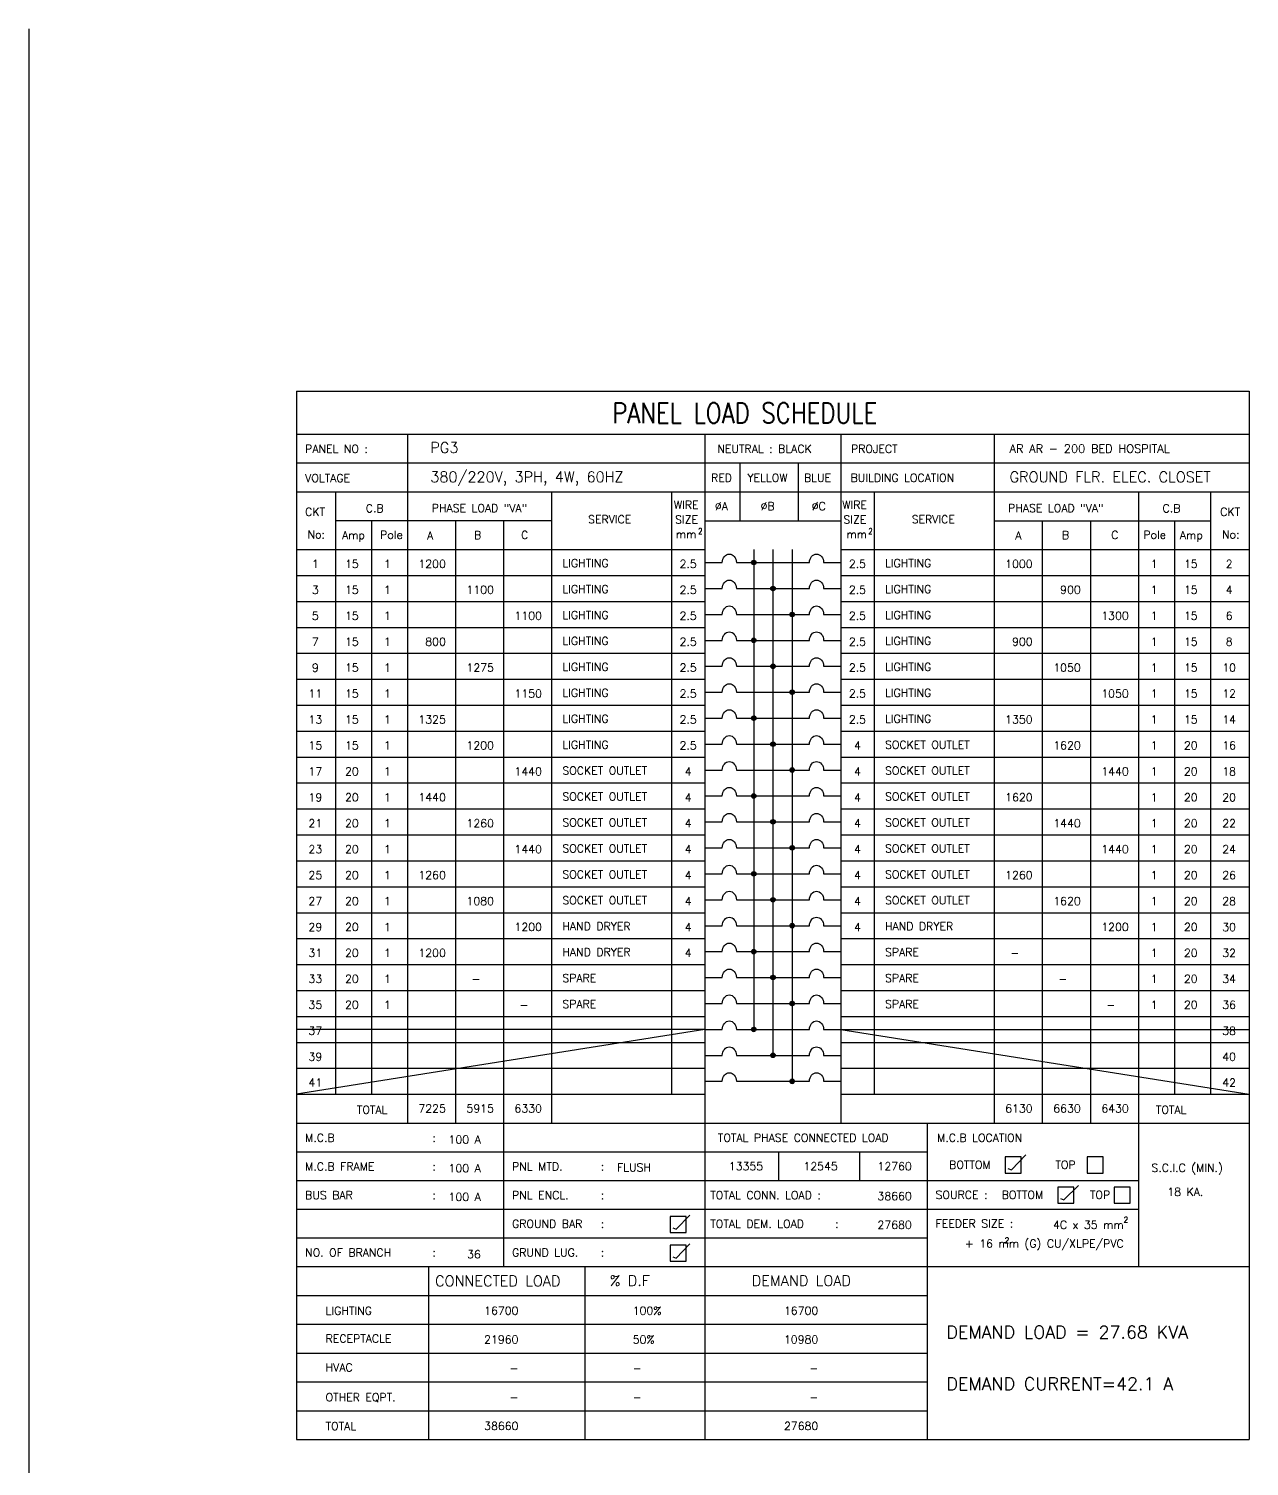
# Model space of a CAD drawing. Extents: x -147786 to -147665, y -2942 to -2850.
# Drawn here: x -147710.63 to -147683.99, y -2881.8 to -2850.43 of the extents above; entities that cross this region are included whole.
import ezdxf
from ezdxf.enums import TextEntityAlignment as Align

# ---------------------------------------------------------------- set-up
doc = ezdxf.new("R2010")
doc.units = 0
doc.header["$MEASUREMENT"] = 0
for name, color, linetype in [('BORDER', 4, 'CONTINUOUS'), ('E-TXT', 2, 'CONTINUOUS'), ('PANEL', 2, 'CONTINUOUS')]:
    doc.layers.add(name, color=color, linetype=linetype)
doc.styles.add('ROMANS', font='ROMANS.shx', dxfattribs={"height": 0.4})
pattern_1 = [(315, (57338.122361, -816.758619), (0.00864749998874, 0.00864749998874), [])]
pattern_2 = [(315, (57338.122361, -825.249325), (0.00864749998874, 0.00864749998874), [])]
pattern_3 = [(315, (57338.122361, -823.551184), (0.00864749998874, 0.00864749998874), [])]
pattern_4 = [(315, (57338.122361, -821.853043), (0.00864749998874, 0.00864749998874), [])]
pattern_5 = [(315, (57338.122361, -820.154901), (0.00864749998874, 0.00864749998874), [])]
pattern_6 = [(315, (57338.122361, -818.45676), (0.00864749998874, 0.00864749998874), [])]

msp = doc.modelspace()

# ---------------------------------------------------------------- hatches: boundary and pattern name
at = {"layer": 'PANEL', "linetype": 'Continuous'}
h = msp.add_hatch(dxfattribs=at)
h.set_pattern_fill('ANSI31', color=256, scale=0.068485, angle=406.041, style=0)
h.set_pattern_definition([(91.040959325, (57338.122361, -816.758619), (-0.00855917542476, -0.00015552164567), [])])
h.paths.add_polyline_path([(-147694.854, -2862.077, 1), (-147694.756, -2862.077, 1)])
h = msp.add_hatch(dxfattribs=at)
h.set_pattern_fill('ANSI31', color=256, scale=0.097835, angle=270, style=0)
h.set_pattern_definition(pattern_1)
h.paths.add_polyline_path([(-147694.435, -2862.643, 1), (-147694.337, -2862.643, 1)])
h = msp.add_hatch(dxfattribs=at)
h.set_pattern_fill('ANSI31', color=256, scale=0.097835, angle=270, style=0)
h.set_pattern_definition(pattern_1)
h.paths.add_polyline_path([(-147693.918, -2863.209, 1), (-147694.016, -2863.209, 1)])
h = msp.add_hatch(dxfattribs=at)
h.set_pattern_fill('ANSI31', color=256, scale=0.097835, angle=270, style=0)
h.set_pattern_definition(pattern_1)
h.paths.add_polyline_path([(-147694.756, -2863.775, 1), (-147694.854, -2863.775, 1)])
h = msp.add_hatch(dxfattribs=at)
h.set_pattern_fill('ANSI31', color=256, scale=0.097835, angle=270, style=0)
h.set_pattern_definition(pattern_1)
h.paths.add_polyline_path([(-147694.337, -2864.341, 1), (-147694.435, -2864.341, 1)])
h = msp.add_hatch(dxfattribs=at)
h.set_pattern_fill('ANSI31', color=256, scale=0.097835, angle=270, style=0)
h.set_pattern_definition(pattern_1)
h.paths.add_polyline_path([(-147693.918, -2864.907, 1), (-147694.016, -2864.907, 1)])
h = msp.add_hatch(dxfattribs=at)
h.set_pattern_fill('ANSI31', color=256, scale=0.097835, angle=270, style=0)
h.set_pattern_definition(pattern_6)
h.paths.add_polyline_path([(-147694.756, -2865.473, 1), (-147694.854, -2865.473, 1)])
h = msp.add_hatch(dxfattribs=at)
h.set_pattern_fill('ANSI31', color=256, scale=0.097835, angle=270, style=0)
h.set_pattern_definition(pattern_6)
h.paths.add_polyline_path([(-147694.337, -2866.039, 1), (-147694.435, -2866.039, 1)])
h = msp.add_hatch(dxfattribs=at)
h.set_pattern_fill('ANSI31', color=256, scale=0.097835, angle=270, style=0)
h.set_pattern_definition(pattern_6)
h.paths.add_polyline_path([(-147693.918, -2866.605, 1), (-147694.016, -2866.605, 1)])
h = msp.add_hatch(dxfattribs=at)
h.set_pattern_fill('ANSI31', color=256, scale=0.097835, angle=270, style=0)
h.set_pattern_definition(pattern_5)
h.paths.add_polyline_path([(-147694.756, -2867.171, 1), (-147694.854, -2867.171, 1)])
h = msp.add_hatch(dxfattribs=at)
h.set_pattern_fill('ANSI31', color=256, scale=0.097835, angle=270, style=0)
h.set_pattern_definition(pattern_5)
h.paths.add_polyline_path([(-147694.337, -2867.737, 1), (-147694.435, -2867.737, 1)])
h = msp.add_hatch(dxfattribs=at)
h.set_pattern_fill('ANSI31', color=256, scale=0.097835, angle=270, style=0)
h.set_pattern_definition(pattern_5)
h.paths.add_polyline_path([(-147693.918, -2868.303, 1), (-147694.016, -2868.303, 1)])
h = msp.add_hatch(dxfattribs=at)
h.set_pattern_fill('ANSI31', color=256, scale=0.097835, angle=270, style=0)
h.set_pattern_definition(pattern_4)
h.paths.add_polyline_path([(-147694.756, -2868.869, 1), (-147694.854, -2868.869, 1)])
h = msp.add_hatch(dxfattribs=at)
h.set_pattern_fill('ANSI31', color=256, scale=0.097835, angle=270, style=0)
h.set_pattern_definition(pattern_4)
h.paths.add_polyline_path([(-147694.337, -2869.436, 1), (-147694.435, -2869.436, 1)])
h = msp.add_hatch(dxfattribs=at)
h.set_pattern_fill('ANSI31', color=256, scale=0.097835, angle=270, style=0)
h.set_pattern_definition(pattern_4)
h.paths.add_polyline_path([(-147693.918, -2870.002, 1), (-147694.016, -2870.002, 1)])
h = msp.add_hatch(dxfattribs=at)
h.set_pattern_fill('ANSI31', color=256, scale=0.097835, angle=270, style=0)
h.set_pattern_definition(pattern_3)
h.paths.add_polyline_path([(-147694.756, -2870.568, 1), (-147694.854, -2870.568, 1)])
h = msp.add_hatch(dxfattribs=at)
h.set_pattern_fill('ANSI31', color=256, scale=0.097835, angle=270, style=0)
h.set_pattern_definition(pattern_3)
h.paths.add_polyline_path([(-147694.337, -2871.134, 1), (-147694.435, -2871.134, 1)])
h = msp.add_hatch(dxfattribs=at)
h.set_pattern_fill('ANSI31', color=256, scale=0.097835, angle=270, style=0)
h.set_pattern_definition(pattern_3)
h.paths.add_polyline_path([(-147693.918, -2871.7, 1), (-147694.016, -2871.7, 1)])
h = msp.add_hatch(dxfattribs=at)
h.set_pattern_fill('ANSI31', color=256, scale=0.097835, angle=270, style=0)
h.set_pattern_definition(pattern_2)
h.paths.add_polyline_path([(-147694.756, -2872.266, 1), (-147694.854, -2872.266, 1)])
h = msp.add_hatch(dxfattribs=at)
h.set_pattern_fill('ANSI31', color=256, scale=0.097835, angle=270, style=0)
h.set_pattern_definition(pattern_2)
h.paths.add_polyline_path([(-147694.337, -2872.832, 1), (-147694.435, -2872.832, 1)])
h = msp.add_hatch(dxfattribs=at)
h.set_pattern_fill('ANSI31', color=256, scale=0.097835, angle=270, style=0)
h.set_pattern_definition(pattern_2)
h.paths.add_polyline_path([(-147693.918, -2873.398, 1), (-147694.016, -2873.398, 1)])

# ---------------------------------------------------------------- linework, layer by layer
at = {"layer": 'BORDER', "color": 1}
msp.add_line((-147710.628, -2850.427), (-147710.628, -2942.494), dxfattribs=at)
at = {"layer": 'PANEL', "color": 6}
for p, q in [((-147704.781, -2858.335), (-147683.991, -2858.335)), ((-147704.781, -2858.335), (-147704.781, -2881.218)), ((-147683.991, -2858.335), (-147683.991, -2881.218)), ((-147704.781, -2881.218), (-147683.991, -2881.218))]:
    msp.add_line(p, q, dxfattribs=at)
at = {"layer": 'PANEL', "color": 2}
for p, q in [((-147704.781, -2859.278), (-147683.991, -2859.278)), ((-147695.871, -2859.278), (-147695.871, -2874.314)), ((-147692.901, -2859.278), (-147692.901, -2874.314)), ((-147704.781, -2860.536), (-147683.991, -2860.536)), ((-147695.871, -2861.168), (-147692.901, -2861.168)), ((-147704.781, -2874.314), (-147683.991, -2874.314))]:
    msp.add_line(p, q, dxfattribs=at)
at = {"layer": 'PANEL', "color": 11}
for p, q in [((-147702.362, -2859.278), (-147702.362, -2874.314)), ((-147689.555, -2859.278), (-147689.555, -2874.314)), ((-147703.934, -2860.536), (-147703.934, -2873.681)), ((-147699.217, -2860.536), (-147699.217, -2874.314)), ((-147696.597, -2860.536), (-147696.597, -2873.681)), ((-147692.176, -2860.536), (-147692.176, -2873.681)), ((-147686.41, -2860.536), (-147686.41, -2877.444)), ((-147684.838, -2860.536), (-147684.838, -2873.681)), ((-147699.217, -2861.165), (-147703.934, -2861.165)), ((-147703.148, -2861.165), (-147703.148, -2873.681)), ((-147701.314, -2861.165), (-147701.314, -2874.314)), ((-147700.265, -2861.165), (-147700.265, -2877.444)), ((-147689.555, -2861.165), (-147684.838, -2861.165)), ((-147688.507, -2861.165), (-147688.507, -2874.314)), ((-147687.458, -2861.165), (-147687.458, -2874.314)), ((-147685.624, -2861.165), (-147685.624, -2873.681)), ((-147704.781, -2861.794), (-147695.871, -2861.794)), ((-147692.901, -2861.794), (-147683.991, -2861.794)), ((-147704.781, -2862.36), (-147695.871, -2862.36)), ((-147692.901, -2862.36), (-147683.991, -2862.36)), ((-147704.781, -2862.926), (-147695.871, -2862.926)), ((-147692.901, -2862.926), (-147683.991, -2862.926)), ((-147704.781, -2863.492), (-147695.871, -2863.492)), ((-147692.901, -2863.492), (-147683.991, -2863.492)), ((-147704.781, -2864.058), (-147695.871, -2864.058)), ((-147692.901, -2864.058), (-147683.991, -2864.058)), ((-147704.781, -2864.624), (-147695.871, -2864.624)), ((-147692.901, -2864.624), (-147683.991, -2864.624)), ((-147704.781, -2865.19), (-147695.871, -2865.19)), ((-147692.901, -2865.19), (-147683.991, -2865.19)), ((-147704.781, -2865.756), (-147695.871, -2865.756)), ((-147692.901, -2865.756), (-147683.991, -2865.756)), ((-147704.781, -2866.322), (-147695.871, -2866.322)), ((-147692.901, -2866.322), (-147683.991, -2866.322)), ((-147704.781, -2866.888), (-147695.871, -2866.888)), ((-147692.901, -2866.888), (-147683.991, -2866.888)), ((-147704.781, -2867.454), (-147695.871, -2867.454)), ((-147692.901, -2867.454), (-147683.991, -2867.454)), ((-147704.781, -2868.02), (-147695.871, -2868.02)), ((-147692.901, -2868.02), (-147683.991, -2868.02)), ((-147704.781, -2868.586), (-147695.871, -2868.586)), ((-147692.901, -2868.586), (-147683.991, -2868.586)), ((-147704.781, -2869.153), (-147695.871, -2869.153)), ((-147692.901, -2869.153), (-147683.991, -2869.153)), ((-147704.781, -2869.719), (-147695.871, -2869.719)), ((-147692.901, -2869.719), (-147683.991, -2869.719)), ((-147704.781, -2870.285), (-147695.871, -2870.285)), ((-147692.901, -2870.285), (-147683.991, -2870.285)), ((-147704.781, -2870.851), (-147695.871, -2870.851)), ((-147692.901, -2870.851), (-147683.991, -2870.851)), ((-147704.781, -2871.417), (-147695.871, -2871.417)), ((-147692.901, -2871.417), (-147683.991, -2871.417)), ((-147704.781, -2871.983), (-147695.871, -2871.983)), ((-147692.901, -2871.983), (-147683.991, -2871.983)), ((-147704.781, -2872.549), (-147695.871, -2872.549)), ((-147692.901, -2872.549), (-147683.991, -2872.549)), ((-147704.781, -2873.115), (-147695.871, -2873.115)), ((-147692.901, -2873.115), (-147683.991, -2873.115)), ((-147704.781, -2873.681), (-147695.871, -2873.681)), ((-147692.901, -2873.681), (-147683.991, -2873.681)), ((-147695.871, -2874.314), (-147695.871, -2881.218)), ((-147691.019, -2874.314), (-147691.019, -2877.444)), ((-147704.781, -2874.94), (-147691.019, -2874.94)), ((-147694.265, -2874.94), (-147694.265, -2875.566)), ((-147692.495, -2874.94), (-147692.495, -2875.566)), ((-147704.781, -2875.566), (-147686.41, -2875.566)), ((-147704.781, -2876.192), (-147686.41, -2876.192)), ((-147704.781, -2876.818), (-147691.019, -2876.818)), ((-147704.781, -2877.444), (-147683.991, -2877.444)), ((-147701.9, -2877.444), (-147701.9, -2881.218)), ((-147698.492, -2877.444), (-147698.492, -2881.218)), ((-147691.019, -2877.444), (-147691.019, -2881.218)), ((-147704.781, -2878.073), (-147691.019, -2878.073)), ((-147704.781, -2878.702), (-147691.019, -2878.702)), ((-147704.781, -2879.331), (-147691.019, -2879.331)), ((-147704.781, -2879.96), (-147691.019, -2879.96)), ((-147704.781, -2880.589), (-147691.019, -2880.589))]:
    msp.add_line(p, q, dxfattribs=at)
at = {"layer": 'PANEL'}
for p, q in [((-147704.781, -2859.904), (-147683.991, -2859.904)), ((-147695.101, -2861.168), (-147695.101, -2859.904)), ((-147693.825, -2861.168), (-147693.825, -2859.904)), ((-147694.805, -2861.794), (-147694.805, -2872.266)), ((-147694.386, -2861.794), (-147694.386, -2872.832)), ((-147693.967, -2861.794), (-147693.967, -2873.398)), ((-147695.871, -2862.077), (-147695.492, -2862.077)), ((-147695.184, -2862.077), (-147693.588, -2862.077)), ((-147693.28, -2862.077), (-147692.901, -2862.077)), ((-147695.871, -2862.643), (-147695.492, -2862.643)), ((-147695.184, -2862.643), (-147693.588, -2862.643)), ((-147693.28, -2862.643), (-147692.901, -2862.643)), ((-147695.871, -2863.209), (-147695.492, -2863.209)), ((-147695.184, -2863.209), (-147693.588, -2863.209)), ((-147693.28, -2863.209), (-147692.901, -2863.209)), ((-147695.871, -2863.775), (-147695.492, -2863.775)), ((-147695.184, -2863.775), (-147693.588, -2863.775)), ((-147693.28, -2863.775), (-147692.901, -2863.775)), ((-147695.871, -2864.341), (-147695.492, -2864.341)), ((-147695.184, -2864.341), (-147693.588, -2864.341)), ((-147693.28, -2864.341), (-147692.901, -2864.341)), ((-147695.871, -2864.907), (-147695.492, -2864.907)), ((-147695.184, -2864.907), (-147693.588, -2864.907)), ((-147693.28, -2864.907), (-147692.901, -2864.907)), ((-147695.871, -2865.473), (-147695.492, -2865.473)), ((-147695.184, -2865.473), (-147693.588, -2865.473)), ((-147693.28, -2865.473), (-147692.901, -2865.473)), ((-147695.871, -2866.039), (-147695.492, -2866.039)), ((-147695.184, -2866.039), (-147693.588, -2866.039)), ((-147693.28, -2866.039), (-147692.901, -2866.039)), ((-147695.871, -2866.605), (-147695.492, -2866.605)), ((-147695.184, -2866.605), (-147693.588, -2866.605)), ((-147693.28, -2866.605), (-147692.901, -2866.605)), ((-147695.871, -2867.171), (-147695.492, -2867.171)), ((-147695.184, -2867.171), (-147693.588, -2867.171)), ((-147693.28, -2867.171), (-147692.901, -2867.171)), ((-147695.871, -2867.737), (-147695.492, -2867.737)), ((-147695.184, -2867.737), (-147693.588, -2867.737)), ((-147693.28, -2867.737), (-147692.901, -2867.737)), ((-147695.871, -2868.303), (-147695.492, -2868.303)), ((-147695.184, -2868.303), (-147693.588, -2868.303)), ((-147693.28, -2868.303), (-147692.901, -2868.303)), ((-147695.871, -2868.869), (-147695.492, -2868.869)), ((-147695.184, -2868.869), (-147693.588, -2868.869)), ((-147693.28, -2868.869), (-147692.901, -2868.869)), ((-147695.871, -2869.436), (-147695.492, -2869.436)), ((-147695.184, -2869.436), (-147693.588, -2869.436)), ((-147693.28, -2869.436), (-147692.901, -2869.436)), ((-147695.871, -2870.002), (-147695.492, -2870.002)), ((-147695.184, -2870.002), (-147693.588, -2870.002)), ((-147693.28, -2870.002), (-147692.901, -2870.002)), ((-147695.871, -2870.568), (-147695.492, -2870.568)), ((-147695.184, -2870.568), (-147693.588, -2870.568)), ((-147693.28, -2870.568), (-147692.901, -2870.568)), ((-147695.871, -2871.134), (-147695.492, -2871.134)), ((-147695.184, -2871.134), (-147693.588, -2871.134)), ((-147693.28, -2871.134), (-147692.901, -2871.134)), ((-147695.871, -2871.7), (-147695.492, -2871.7)), ((-147695.184, -2871.7), (-147693.588, -2871.7)), ((-147693.28, -2871.7), (-147692.901, -2871.7)), ((-147695.871, -2872.266), (-147695.492, -2872.266)), ((-147695.184, -2872.266), (-147693.588, -2872.266)), ((-147693.28, -2872.266), (-147692.901, -2872.266)), ((-147695.871, -2872.832), (-147695.492, -2872.832)), ((-147695.184, -2872.832), (-147693.588, -2872.832)), ((-147693.28, -2872.832), (-147692.901, -2872.832)), ((-147695.871, -2873.398), (-147695.492, -2873.398)), ((-147695.184, -2873.398), (-147693.588, -2873.398)), ((-147693.28, -2873.398), (-147692.901, -2873.398)), ((-147689.183, -2875.334), (-147688.864, -2875.001)), ((-147689.259, -2875.303), (-147689.183, -2875.334)), ((-147688.111, -2875.959), (-147688.036, -2875.989)), ((-147688.036, -2875.989), (-147687.717, -2875.676)), ((-147696.496, -2876.629), (-147696.197, -2876.317)), ((-147696.571, -2876.599), (-147696.496, -2876.629)), ((-147696.496, -2877.257), (-147696.197, -2876.944)), ((-147696.571, -2877.227), (-147696.496, -2877.257))]:
    msp.add_line(p, q, dxfattribs=at)
at = {"layer": 'PANEL', "color": 7}
for p, q in [((-147695.871, -2872.266), (-147704.781, -2873.681)), ((-147695.871, -2872.266), (-147704.781, -2872.266)), ((-147692.901, -2872.266), (-147683.991, -2872.266)), ((-147692.901, -2872.266), (-147683.991, -2873.681))]:
    msp.add_line(p, q, dxfattribs=at)
at = {"layer": 'PANEL', "color": 11}
for points in [[(-147688.966, -2875.05), (-147689.316, -2875.05), (-147689.316, -2875.4), (-147688.966, -2875.4)], [(-147687.182, -2875.05), (-147687.532, -2875.05), (-147687.532, -2875.4), (-147687.182, -2875.4)], [(-147687.819, -2875.706), (-147688.169, -2875.706), (-147688.169, -2876.055), (-147687.819, -2876.055)], [(-147686.592, -2875.706), (-147686.942, -2875.706), (-147686.942, -2876.055), (-147686.592, -2876.055)], [(-147696.279, -2876.346), (-147696.629, -2876.346), (-147696.629, -2876.695), (-147696.279, -2876.695)], [(-147696.279, -2876.974), (-147696.629, -2876.974), (-147696.629, -2877.323), (-147696.279, -2877.323)]]:
    msp.add_lwpolyline(points, close=True, dxfattribs=at)
at = {"layer": 'PANEL'}
for centre in [(-147694.805, -2862.077), (-147694.386, -2862.643), (-147693.967, -2863.209), (-147694.805, -2863.775), (-147694.386, -2864.341), (-147693.967, -2864.907), (-147694.805, -2865.473), (-147694.386, -2866.039), (-147693.967, -2866.605), (-147694.805, -2867.171), (-147694.386, -2867.737), (-147693.967, -2868.303), (-147694.805, -2868.869), (-147694.386, -2869.436), (-147693.967, -2870.002), (-147694.805, -2870.568), (-147694.386, -2871.134), (-147693.967, -2871.7), (-147694.805, -2872.266), (-147694.386, -2872.832), (-147693.967, -2873.398)]:
    msp.add_circle(centre, 0.0489, dxfattribs=at)
at = {"layer": 'PANEL', "extrusion": (0, 0, -1)}
for centre in [(-147695.338, -2862.077), (-147693.434, -2862.077), (-147695.338, -2862.643), (-147693.434, -2862.643), (-147695.338, -2863.209), (-147693.434, -2863.209), (-147695.338, -2863.775), (-147693.434, -2863.775), (-147695.338, -2864.341), (-147693.434, -2864.341), (-147695.338, -2864.907), (-147693.434, -2864.907), (-147695.338, -2865.473), (-147693.434, -2865.473), (-147695.338, -2866.039), (-147693.434, -2866.039), (-147695.338, -2866.605), (-147693.434, -2866.605), (-147695.338, -2867.171), (-147693.434, -2867.171), (-147695.338, -2867.737), (-147693.434, -2867.737), (-147695.338, -2868.303), (-147693.434, -2868.303), (-147695.338, -2868.869), (-147693.434, -2868.869), (-147695.338, -2869.436), (-147693.434, -2869.436), (-147695.338, -2870.002), (-147693.434, -2870.002), (-147695.338, -2870.568), (-147693.434, -2870.568), (-147695.338, -2871.134), (-147693.434, -2871.134), (-147695.338, -2871.7), (-147693.434, -2871.7), (-147695.338, -2872.266), (-147693.434, -2872.266), (-147695.338, -2872.832), (-147693.434, -2872.832), (-147695.338, -2873.398), (-147693.434, -2873.398)]:
    msp.add_ellipse(centre, major_axis=(0, 0.185), ratio=0.833333, start_param=-1.570796, end_param=1.570796, dxfattribs=at)

# ---------------------------------------------------------------- texts
at = {"layer": 'E-TXT', "style": 'ROMANS'}
for s, height, p in [('PG3', 0.2306, (-147701.864, -2859.683)), ('AR AR - 200 BED HOSPITAL', 0.18169, (-147689.222, -2859.681)), ('380/220V, 3PH, 4W, 60HZ', 0.23061, (-147701.864, -2860.323)), ('GROUND FLR. ELEC. CLOSET', 0.23061, (-147689.222, -2860.323)), ('15', 0.1747, (-147703.726, -2862.193)), ('15', 0.1747, (-147685.416, -2862.193)), ('15', 0.1747, (-147703.726, -2862.759)), ('15', 0.1747, (-147685.416, -2862.759)), ('15', 0.1747, (-147703.726, -2863.326)), ('15', 0.1747, (-147685.416, -2863.326)), ('15', 0.1747, (-147703.726, -2863.892)), ('15', 0.1747, (-147685.416, -2863.892)), ('15', 0.1747, (-147703.726, -2864.458)), ('15', 0.1747, (-147685.416, -2864.458)), ('15', 0.1747, (-147703.726, -2865.024)), ('15', 0.1747, (-147685.416, -2865.024)), ('15', 0.1747, (-147703.726, -2865.59)), ('15', 0.1747, (-147685.416, -2865.59)), ('15', 0.1747, (-147703.726, -2866.156)), ('20', 0.1747, (-147685.416, -2866.156)), ('20', 0.1747, (-147703.726, -2866.722)), ('20', 0.1747, (-147685.416, -2866.722)), ('20', 0.1747, (-147703.726, -2867.288)), ('20', 0.1747, (-147685.416, -2867.288)), ('20', 0.1747, (-147703.726, -2867.854)), ('20', 0.1747, (-147685.416, -2867.854)), ('20', 0.1747, (-147703.726, -2868.42)), ('20', 0.1747, (-147685.416, -2868.42)), ('20', 0.1747, (-147703.726, -2868.986)), ('20', 0.1747, (-147685.416, -2868.986)), ('20', 0.1747, (-147703.726, -2869.552)), ('20', 0.1747, (-147685.416, -2869.552)), ('20', 0.1747, (-147703.726, -2870.118)), ('20', 0.1747, (-147685.416, -2870.118)), ('20', 0.1747, (-147703.726, -2870.684)), ('20', 0.1747, (-147685.416, -2870.684)), ('20', 0.1747, (-147703.726, -2871.25)), ('20', 0.1747, (-147685.416, -2871.25)), ('20', 0.1747, (-147703.726, -2871.816)), ('20', 0.1747, (-147685.416, -2871.816))]:
    msp.add_text(s, height=height, dxfattribs=at).set_placement(p)
for s, height, p in [('1', 0.175, (-147702.801, -2862.107)), ('2.5', 0.1747, (-147696.237, -2862.107)), ('2.5', 0.1747, (-147692.542, -2862.107)), ('1', 0.175, (-147686.063, -2862.107)), ('1', 0.175, (-147702.801, -2862.673)), ('2.5', 0.1747, (-147696.237, -2862.673)), ('2.5', 0.1747, (-147692.542, -2862.673)), ('1', 0.175, (-147686.063, -2862.673)), ('1', 0.175, (-147702.801, -2863.239)), ('2.5', 0.1747, (-147696.237, -2863.239)), ('2.5', 0.1747, (-147692.542, -2863.239)), ('1', 0.175, (-147686.063, -2863.239)), ('1', 0.175, (-147702.801, -2863.805)), ('2.5', 0.1747, (-147696.237, -2863.805)), ('2.5', 0.1747, (-147692.542, -2863.805)), ('1', 0.175, (-147686.063, -2863.805)), ('1', 0.175, (-147702.801, -2864.371)), ('2.5', 0.1747, (-147696.237, -2864.371)), ('2.5', 0.1747, (-147692.542, -2864.371)), ('1', 0.175, (-147686.063, -2864.371)), ('1', 0.175, (-147702.801, -2864.937)), ('2.5', 0.1747, (-147696.237, -2864.937)), ('2.5', 0.1747, (-147692.542, -2864.937)), ('1', 0.175, (-147686.063, -2864.937)), ('1', 0.175, (-147702.801, -2865.503)), ('2.5', 0.1747, (-147696.237, -2865.503)), ('2.5', 0.1747, (-147692.542, -2865.503)), ('1', 0.175, (-147686.063, -2865.503)), ('1', 0.175, (-147702.801, -2866.069)), ('2.5', 0.1747, (-147696.237, -2866.069)), ('4', 0.175, (-147692.542, -2866.069)), ('1', 0.175, (-147686.063, -2866.069)), ('1', 0.175, (-147702.801, -2866.636)), ('4', 0.175, (-147696.237, -2866.636)), ('4', 0.175, (-147692.542, -2866.636)), ('1', 0.175, (-147686.063, -2866.636)), ('1', 0.175, (-147702.801, -2867.202)), ('4', 0.175, (-147696.237, -2867.202)), ('4', 0.175, (-147692.542, -2867.202)), ('1', 0.175, (-147686.063, -2867.202)), ('1', 0.175, (-147702.801, -2867.768)), ('4', 0.175, (-147696.237, -2867.768)), ('4', 0.175, (-147692.542, -2867.768)), ('1', 0.175, (-147686.063, -2867.768)), ('1', 0.175, (-147702.801, -2868.334)), ('4', 0.175, (-147696.237, -2868.334)), ('4', 0.175, (-147692.542, -2868.334)), ('1', 0.175, (-147686.063, -2868.334)), ('1', 0.175, (-147702.801, -2868.9)), ('4', 0.175, (-147696.237, -2868.9)), ('4', 0.175, (-147692.542, -2868.9)), ('1', 0.175, (-147686.063, -2868.9)), ('1', 0.175, (-147702.801, -2869.466)), ('4', 0.175, (-147696.237, -2869.466)), ('4', 0.175, (-147692.542, -2869.466)), ('1', 0.175, (-147686.063, -2869.466)), ('1', 0.175, (-147702.801, -2870.032)), ('4', 0.175, (-147696.237, -2870.032)), ('4', 0.175, (-147692.542, -2870.032)), ('1', 0.175, (-147686.063, -2870.032)), ('1', 0.175, (-147702.801, -2870.598)), ('4', 0.175, (-147696.237, -2870.598)), ('1', 0.175, (-147686.063, -2870.598)), ('1', 0.175, (-147702.801, -2871.164)), ('1', 0.175, (-147686.063, -2871.164)), ('1', 0.175, (-147702.801, -2871.73)), ('1', 0.175, (-147686.063, -2871.73))]:
    msp.add_text(s, height=height, dxfattribs=at).set_placement(p, align=Align.MIDDLE)
for s, height, p in [('1200', 0.1747, (-147701.525, -2862.193)), ('1000', 0.1747, (-147688.718, -2862.193)), ('1100', 0.1747, (-147700.476, -2862.759)), ('900', 0.1747, (-147687.669, -2862.759)), ('1100', 0.1747, (-147699.428, -2863.326)), ('1300', 0.1747, (-147686.621, -2863.326)), ('800', 0.1747, (-147701.525, -2863.892)), ('900', 0.1747, (-147688.718, -2863.892)), ('1275', 0.1747, (-147700.476, -2864.458)), ('1050', 0.1747, (-147687.669, -2864.458)), ('1150', 0.1747, (-147699.428, -2865.024)), ('1050', 0.1747, (-147686.621, -2865.024)), ('1325', 0.1747, (-147701.525, -2865.59)), ('1350', 0.1747, (-147688.718, -2865.59)), ('1200', 0.1747, (-147700.476, -2866.156)), ('1620', 0.1747, (-147687.669, -2866.156)), ('1440', 0.1747, (-147699.428, -2866.722)), ('1440', 0.1747, (-147686.621, -2866.722)), ('1440', 0.1747, (-147701.525, -2867.288)), ('1620', 0.1747, (-147688.718, -2867.288)), ('1260', 0.1747, (-147700.476, -2867.854)), ('1440', 0.1747, (-147687.669, -2867.854)), ('1440', 0.1747, (-147699.428, -2868.42)), ('1440', 0.1747, (-147686.621, -2868.42)), ('1260', 0.1747, (-147701.525, -2868.986)), ('1260', 0.1747, (-147688.718, -2868.986)), ('1080', 0.1747, (-147700.476, -2869.552)), ('1620', 0.1747, (-147687.669, -2869.552)), ('1200', 0.1747, (-147699.428, -2870.118)), ('1200', 0.1747, (-147686.621, -2870.118)), ('1200', 0.1747, (-147701.525, -2870.684)), ('-', 0.175, (-147689.01, -2870.684)), ('-', 0.175, (-147700.768, -2871.25)), ('-', 0.175, (-147687.961, -2871.25)), ('-', 0.175, (-147699.72, -2871.816)), ('-', 0.175, (-147686.913, -2871.816)), ('7225', 0.1747, (-147701.525, -2874.08)), ('5915', 0.1747, (-147700.476, -2874.08)), ('6330', 0.1747, (-147699.428, -2874.08)), ('6130', 0.1747, (-147688.718, -2874.08)), ('6630', 0.1747, (-147687.669, -2874.08)), ('6430', 0.1747, (-147686.621, -2874.08)), ('100 A', 0.1747, (-147700.762, -2874.758)), ('100 A', 0.1747, (-147700.762, -2875.384)), ('FLUSH', 0.1747, (-147697.048, -2875.366)), ('13355', 0.1747, (-147694.601, -2875.34)), ('12545', 0.1747, (-147692.972, -2875.34)), ('12760', 0.1747, (-147691.356, -2875.34)), ('100 A', 0.1747, (-147700.762, -2876.01)), ('38660', 0.1747, (-147691.356, -2875.992)), ('27680', 0.1747, (-147691.356, -2876.618)), ('4C x 35 mm', 0.1747, (-147686.731, -2876.618)), ('2', 0.122, (-147686.631, -2876.48)), ('+ 16 mm (G) CU/XLPE/PVC', 0.17471, (-147686.731, -2877.028)), ('2', 0.122, (-147689.227, -2876.931)), ('36', 0.1747, (-147700.762, -2877.262)), ('16700', 0.1747, (-147699.94, -2878.492)), ('16700', 0.1747, (-147693.397, -2878.492)), ('21960', 0.1747, (-147699.94, -2879.121)), ('10980', 0.1747, (-147693.397, -2879.121)), ('-', 0.175, (-147699.94, -2879.75)), ('-', 0.175, (-147693.397, -2879.75)), ('-', 0.175, (-147699.94, -2880.379)), ('-', 0.175, (-147693.397, -2880.379)), ('38660', 0.1747, (-147699.94, -2881.008)), ('27680', 0.1747, (-147693.397, -2881.008))]:
    msp.add_text(s, height=height, dxfattribs=at).set_placement(p, align=Align.RIGHT)
at = {"layer": 'PANEL', "color": 6, "style": 'ROMANS', "width": 0.833333}
msp.add_text('PANEL LOAD SCHEDULE', height=0.44026, dxfattribs=at).set_placement((-147697.896, -2859.034))
at = {"layer": 'PANEL', "style": 'ROMANS'}
for s, height, p in [('PANEL NO :', 0.1747, (-147704.596, -2859.683)), ('NEUTRAL : BLACK', 0.17471, (-147695.599, -2859.683)), ('PROJECT', 0.1747, (-147692.683, -2859.683)), ('VOLTAGE', 0.1747, (-147704.596, -2860.321)), ('RED', 0.1747, (-147695.736, -2860.315)), ('YELLOW', 0.1747, (-147694.943, -2860.315)), ('BLUE', 0.1747, (-147693.709, -2860.315)), ('BUILDING LOCATION', 0.17471, (-147692.692, -2860.315)), ('CKT', 0.1747, (-147704.596, -2861.057)), ('C.B', 0.1747, (-147703.272, -2860.982)), ('PHASE LOAD "VA"', 0.17471, (-147701.832, -2860.976)), ('WIRE', 0.1747, (-147696.548, -2860.906)), ('%%CA', 0.1747, (-147695.655, -2860.934)), ('%%CB', 0.1747, (-147694.655, -2860.934)), ('%%CC', 0.1747, (-147693.54, -2860.934)), ('WIRE', 0.1747, (-147692.873, -2860.906)), ('PHASE LOAD "VA"', 0.17471, (-147689.253, -2860.976)), ('C.B', 0.1747, (-147685.883, -2860.982)), ('CKT', 0.1747, (-147684.625, -2861.057)), ('SERVICE', 0.1747, (-147698.42, -2861.221)), ('SIZE', 0.1747, (-147696.522, -2861.227)), ('SIZE', 0.1747, (-147692.849, -2861.227)), ('SERVICE', 0.1747, (-147691.359, -2861.221)), ('No:', 0.1747, (-147704.544, -2861.55)), ('Amp', 0.1747, (-147703.791, -2861.564)), ('Pole', 0.1747, (-147702.96, -2861.557)), ('A', 0.175, (-147701.934, -2861.573)), ('B', 0.175, (-147700.91, -2861.565)), ('C', 0.175, (-147699.883, -2861.563)), ('mm', 0.1747, (-147696.506, -2861.548)), ('mm', 0.1747, (-147692.782, -2861.548)), ('A', 0.175, (-147689.098, -2861.573)), ('B', 0.175, (-147688.08, -2861.565)), ('C', 0.175, (-147687.003, -2861.563)), ('Pole', 0.1747, (-147686.303, -2861.557)), ('Amp', 0.1747, (-147685.506, -2861.564)), ('No:', 0.1747, (-147684.586, -2861.55)), ('LIGHTING', 0.1747, (-147698.982, -2862.178)), ('LIGHTING', 0.1747, (-147691.941, -2862.178)), ('LIGHTING', 0.1747, (-147698.982, -2862.744)), ('LIGHTING', 0.1747, (-147691.941, -2862.744)), ('LIGHTING', 0.1747, (-147698.982, -2863.31)), ('LIGHTING', 0.1747, (-147691.941, -2863.31)), ('LIGHTING', 0.1747, (-147698.982, -2863.876)), ('LIGHTING', 0.1747, (-147691.941, -2863.876)), ('LIGHTING', 0.1747, (-147698.982, -2864.442)), ('LIGHTING', 0.1747, (-147691.941, -2864.442)), ('LIGHTING', 0.1747, (-147698.982, -2865.008)), ('LIGHTING', 0.1747, (-147691.941, -2865.008)), ('LIGHTING', 0.1747, (-147698.982, -2865.574)), ('LIGHTING', 0.1747, (-147691.941, -2865.574)), ('LIGHTING', 0.1747, (-147698.982, -2866.14)), ('SOCKET OUTLET', 0.17471, (-147691.941, -2866.14)), ('SOCKET OUTLET', 0.17471, (-147698.982, -2866.706)), ('SOCKET OUTLET', 0.17471, (-147691.941, -2866.706)), ('SOCKET OUTLET', 0.17471, (-147698.982, -2867.272)), ('SOCKET OUTLET', 0.17471, (-147691.941, -2867.272)), ('SOCKET OUTLET', 0.17471, (-147698.982, -2867.838)), ('SOCKET OUTLET', 0.17471, (-147691.941, -2867.838)), ('SOCKET OUTLET', 0.17471, (-147698.982, -2868.404)), ('SOCKET OUTLET', 0.17471, (-147691.941, -2868.404)), ('SOCKET OUTLET', 0.17471, (-147698.982, -2868.97)), ('SOCKET OUTLET', 0.17471, (-147691.941, -2868.97)), ('SOCKET OUTLET', 0.17471, (-147698.982, -2869.536)), ('SOCKET OUTLET', 0.17471, (-147691.941, -2869.536)), ('HAND DRYER', 0.1747, (-147698.982, -2870.102)), ('HAND DRYER', 0.1747, (-147691.941, -2870.102)), ('HAND DRYER', 0.1747, (-147698.982, -2870.668)), ('SPARE', 0.1747, (-147691.941, -2870.668)), ('SPARE', 0.1747, (-147698.982, -2871.234)), ('SPARE', 0.1747, (-147691.941, -2871.234)), ('SPARE', 0.1747, (-147698.982, -2871.8)), ('SPARE', 0.1747, (-147691.941, -2871.8)), ('TOTAL', 0.1747, (-147703.467, -2874.107)), ('TOTAL', 0.1747, (-147686.029, -2874.107)), ('M.C.B', 0.1747, (-147704.596, -2874.719)), (':', 0.175, (-147701.814, -2874.719)), ('TOTAL PHASE CONNECTED LOAD', 0.17471, (-147695.589, -2874.719)), ('M.C.B LOCATION', 0.17471, (-147690.803, -2874.719)), ('M.C.B FRAME', 0.17471, (-147704.596, -2875.345)), (':', 0.175, (-147701.814, -2875.345)), ('PNL MTD.', 0.1747, (-147700.08, -2875.345)), (':', 0.175, (-147698.146, -2875.345)), ('BOTTOM', 0.1747, (-147690.541, -2875.308)), ('TOP', 0.1747, (-147688.221, -2875.308)), ('S.C.I.C (MIN.)', 0.17471, (-147686.125, -2875.374)), ('BUS BAR', 0.1747, (-147704.596, -2875.971)), (':', 0.175, (-147701.814, -2875.971)), ('PNL ENCL.', 0.1747, (-147700.08, -2875.971)), (':', 0.175, (-147698.146, -2875.971)), ('TOTAL CONN. LOAD :', 0.17471, (-147695.753, -2875.971)), ('SOURCE :', 0.1747, (-147690.836, -2875.964)), ('BOTTOM', 0.1747, (-147689.394, -2875.964)), ('TOP', 0.1747, (-147687.467, -2875.964)), ('18 KA.', 0.1747, (-147685.779, -2875.898)), ('GROUND BAR', 0.1747, (-147700.08, -2876.597)), (':', 0.175, (-147698.146, -2876.597)), ('TOTAL DEM. LOAD ', 0.17471, (-147695.753, -2876.597)), (':', 0.175, (-147693.032, -2876.597)), ('FEEDER SIZE :', 0.17471, (-147690.836, -2876.59)), ('NO. OF BRANCH', 0.17471, (-147704.596, -2877.223)), (':', 0.175, (-147701.814, -2877.223)), ('GRUND LUG.', 0.1747, (-147700.08, -2877.223)), (':', 0.175, (-147698.146, -2877.223)), ('CONNECTED LOAD', 0.23061, (-147701.76, -2877.871)), ('% D.F', 0.2306, (-147697.949, -2877.864)), ('DEMAND LOAD', 0.23061, (-147694.848, -2877.864)), ('LIGHTING', 0.1747, (-147704.149, -2878.493)), ('100%', 0.1747, (-147697.447, -2878.493)), ('DEMAND LOAD = 27.68 KVA', 0.27953, (-147690.6, -2879.014)), ('RECEPTACLE', 0.1747, (-147704.149, -2879.101)), ('50%', 0.1747, (-147697.447, -2879.122)), ('HVAC', 0.1747, (-147704.149, -2879.73)), ('-', 0.175, (-147697.447, -2879.751)), ('DEMAND CURRENT=42.1 A', 0.27953, (-147690.6, -2880.141)), ('OTHER EQPT.', 0.17471, (-147704.149, -2880.382)), ('-', 0.175, (-147697.447, -2880.38)), ('TOTAL', 0.1747, (-147704.149, -2881.011))]:
    msp.add_text(s, height=height, dxfattribs=at).set_placement(p)
at = {"layer": 'PANEL', "style": 'ROMANS', "width": 0.833333}
for p in [(-147696.019, -2861.459), (-147692.305, -2861.459)]:
    msp.add_text('2', height=0.132, dxfattribs=at).set_placement(p)
at = {"layer": 'PANEL', "style": 'ROMANS'}
for s, height, p in [('1', 0.175, (-147704.373, -2862.107)), ('2', 0.175, (-147684.43, -2862.107)), ('3', 0.175, (-147704.373, -2862.673)), ('4', 0.175, (-147684.43, -2862.673)), ('5', 0.175, (-147704.373, -2863.239)), ('6', 0.175, (-147684.43, -2863.239)), ('7', 0.175, (-147704.373, -2863.805)), ('8', 0.175, (-147684.43, -2863.805)), ('9', 0.175, (-147704.373, -2864.371)), ('10', 0.1747, (-147684.43, -2864.371)), ('11', 0.1747, (-147704.373, -2864.937)), ('12', 0.1747, (-147684.43, -2864.937)), ('13', 0.1747, (-147704.373, -2865.503)), ('14', 0.1747, (-147684.43, -2865.503)), ('15', 0.1747, (-147704.373, -2866.069)), ('16', 0.1747, (-147684.43, -2866.069)), ('17', 0.1747, (-147704.373, -2866.636)), ('18', 0.1747, (-147684.43, -2866.636)), ('19', 0.1747, (-147704.373, -2867.202)), ('20', 0.1747, (-147684.43, -2867.202)), ('21', 0.1747, (-147704.373, -2867.768)), ('22', 0.1747, (-147684.43, -2867.768)), ('23', 0.1747, (-147704.373, -2868.334)), ('24', 0.1747, (-147684.43, -2868.334)), ('25', 0.1747, (-147704.373, -2868.9)), ('26', 0.1747, (-147684.43, -2868.9)), ('27', 0.1747, (-147704.373, -2869.466)), ('28', 0.1747, (-147684.43, -2869.466)), ('29', 0.1747, (-147704.373, -2870.032)), ('30', 0.1747, (-147684.43, -2870.032)), ('31', 0.1747, (-147704.373, -2870.598)), ('32', 0.1747, (-147684.43, -2870.598)), ('33', 0.1747, (-147704.373, -2871.164)), ('34', 0.1747, (-147684.43, -2871.164)), ('35', 0.1747, (-147704.373, -2871.73)), ('36', 0.1747, (-147684.43, -2871.73)), ('37', 0.1747, (-147704.373, -2872.296)), ('38', 0.1747, (-147684.43, -2872.296)), ('39', 0.1747, (-147704.373, -2872.862)), ('40', 0.1747, (-147684.43, -2872.862)), ('41', 0.1747, (-147704.373, -2873.428)), ('42', 0.1747, (-147684.43, -2873.428))]:
    msp.add_text(s, height=height, dxfattribs=at).set_placement(p, align=Align.MIDDLE)

doc.saveas('drawing.dxf')
